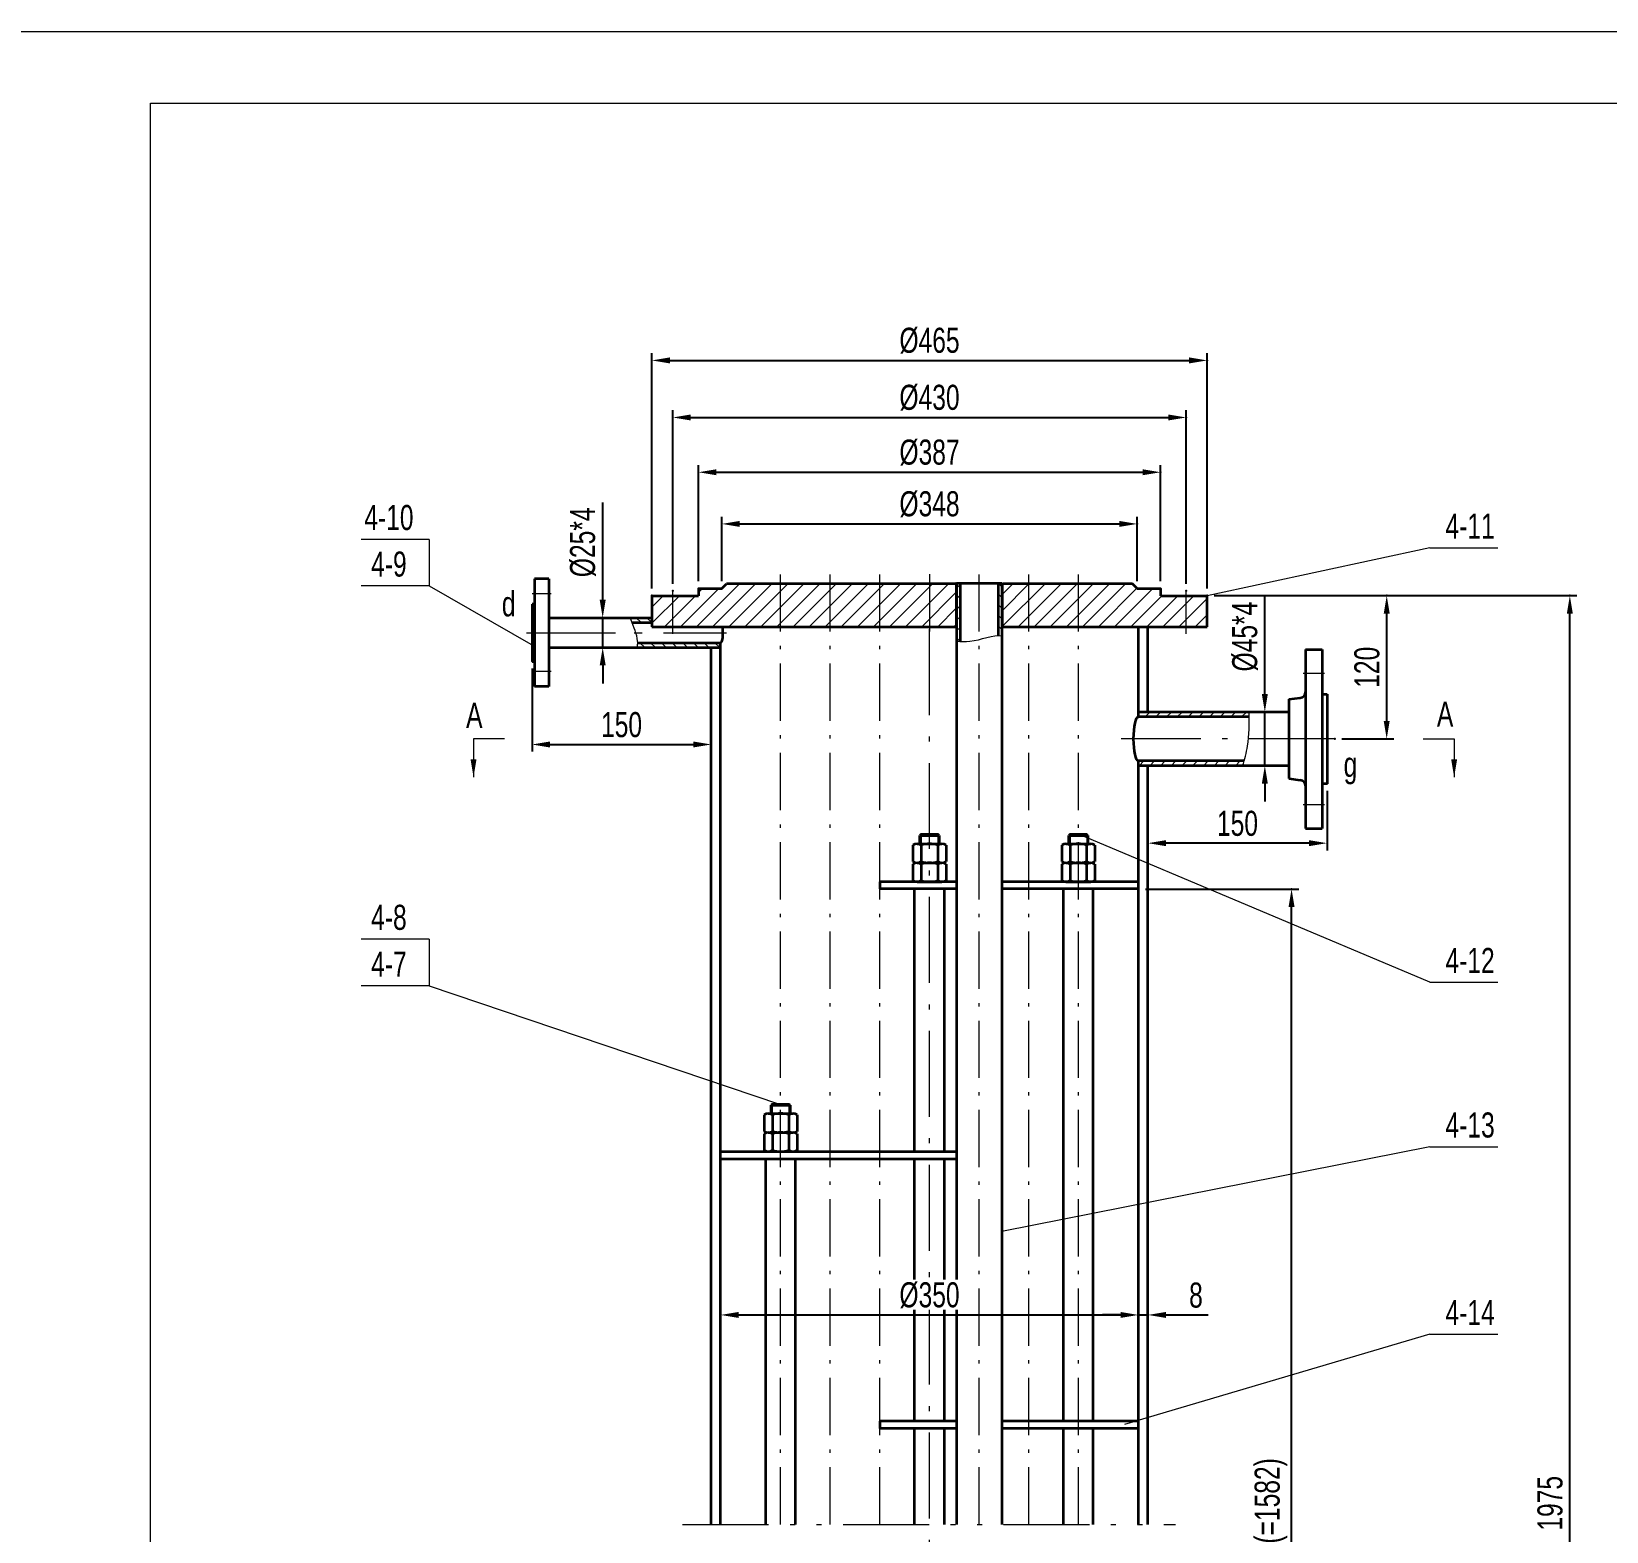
# Model space of a CAD drawing. Header units: millimetres. Extents: x -4980 to 60, y -60 to 3504.
# Drawn here: x -2410 to -1090, y 2247 to 3504 of the extents above; entities that cross this region are included whole.
import ezdxf

# ---------------------------------------------------------------- set-up
doc = ezdxf.new("R2010")
doc.units = ezdxf.units.MM
doc.linetypes.add('ACAD_ISO10W100', pattern=[18.7, 12, -3, 0.7, -3])
doc.linetypes.add('ACAD_ISO12W100', pattern=[22.4, 12, -3, 0.7, -3, 0.7, -3])
for name, color, linetype, lineweight in [('中心线', 1, 'ACAD_ISO10W100', 18), ('中粗线', 4, 'Continuous', 35), ('双点划线', 3, 'ACAD_ISO12W100', 18), ('标注', 7, 'Continuous', 18), ('粗实线', 2, 'Continuous', 50), ('细实线', 7, 'Continuous', 18)]:
    doc.layers.add(name, color=color, linetype=linetype, lineweight=lineweight)
doc.styles.add('HGCAD', font='HGCAD.SHX', dxfattribs={"width": 0.75, "bigfont": 'HZTXT.SHX'})
doc.dimstyles.new('HGCAD$0', dxfattribs={"dimtxt": 3.5, "dimasz": 2.5, "dimexe": 1, "dimexo": 1, "dimgap": 1, "dimtad": 1, "dimdec": 1, "dimdsep": 46, "dimtxsty": 'HGCAD', "dimcen": 0, "dimadec": 1, "dimazin": 0, "dimtfac": 1, "dimtmove": 0, "dimatfit": 1, "dimfxl": 0, "dimarcsym": 0})
pattern_1 = [(135, (-4980, 82), (-4.490128, -4.490128), [])]

# ---------------------------------------------------------------- blocks, each defined once
blk = doc.blocks.new('HGCAD#HGTFTK~A2Z~HGCAD图框')
at = {"layer": '细实线', "color": 7}
blk.add_lwpolyline([(10, -10), (-410, -10), (-410, 584), (10, 584)], close=True, dxfattribs=at)
at = {"layer": '细实线', "color": 2}
blk.add_lwpolyline([(0, 0), (-385, 0), (-385, 574), (0, 574)], close=True, dxfattribs=at)
blk = doc.blocks.new('*D68')
at = {"color": 0, "ltscale": 6}
for p in [(-1483.3, 3091.4), (-1831.3, 3037.3), (-1483.3, 3037.3)]:
    blk.add_point(p, dxfattribs=at)
at = {"layer": '标注', "color": 0, "lineweight": -2, "ltscale": 6}
for p, q in [((-1831.3, 3043.3), (-1831.3, 3097.4)), ((-1816.3, 3091.4), (-1498.3, 3091.4)), ((-1483.3, 3043.3), (-1483.3, 3097.4))]:
    blk.add_line(p, q, dxfattribs=at)
at = {"layer": '标注', "color": 0, "ltscale": 6}
for points in [[(-1816.3, 3093.9), (-1816.3, 3088.9), (-1831.3, 3091.4)], [(-1498.3, 3093.9), (-1498.3, 3088.9), (-1483.3, 3091.4)]]:
    blk.add_solid(points, dxfattribs=at)
at = {"layer": '标注', "color": 0, "ltscale": 6, "insert": (-1657.3, 3107.9), "char_height": 21, "attachment_point": 5, "style": 'HGCAD', "bg_fill": 3, "box_fill_scale": 1.1, "bg_fill_color": 256, "bg_fill_true_color": 13158600, "bg_fill_transparency": 247}
blk.add_mtext('%%C348', dxfattribs=at)
blk = doc.blocks.new('*D69')
at = {"color": 0, "ltscale": 6}
for p in [(-1463.8, 3134.7), (-1850.8, 3037.3), (-1463.8, 3037.3)]:
    blk.add_point(p, dxfattribs=at)
at = {"layer": '标注', "color": 0, "lineweight": -2, "ltscale": 6}
for p, q in [((-1850.8, 3043.3), (-1850.8, 3140.7)), ((-1463.8, 3043.3), (-1463.8, 3140.7)), ((-1835.8, 3134.7), (-1478.8, 3134.7))]:
    blk.add_line(p, q, dxfattribs=at)
at = {"layer": '标注', "color": 0, "ltscale": 6}
for points in [[(-1835.8, 3137.2), (-1835.8, 3132.2), (-1850.8, 3134.7)], [(-1478.8, 3137.2), (-1478.8, 3132.2), (-1463.8, 3134.7)]]:
    blk.add_solid(points, dxfattribs=at)
at = {"layer": '标注', "color": 0, "ltscale": 6, "insert": (-1657.3, 3151.2), "char_height": 21, "attachment_point": 5, "style": 'HGCAD', "bg_fill": 3, "box_fill_scale": 1.1, "bg_fill_color": 256, "bg_fill_true_color": 13158600, "bg_fill_transparency": 272}
blk.add_mtext('%%C387', dxfattribs=at)
blk = doc.blocks.new('*D70')
at = {"color": 0, "ltscale": 6}
for p in [(-1442.3, 3180.6), (-1872.3, 3035.3), (-1442.3, 3035.3)]:
    blk.add_point(p, dxfattribs=at)
at = {"layer": '标注', "color": 0, "lineweight": -2, "ltscale": 6}
for p, q in [((-1872.3, 3041.3), (-1872.3, 3186.6)), ((-1857.3, 3180.6), (-1457.3, 3180.6)), ((-1442.3, 3041.3), (-1442.3, 3186.6))]:
    blk.add_line(p, q, dxfattribs=at)
at = {"layer": '标注', "color": 0, "ltscale": 6}
for points in [[(-1857.3, 3183.1), (-1857.3, 3178.1), (-1872.3, 3180.6)], [(-1457.3, 3183.1), (-1457.3, 3178.1), (-1442.3, 3180.6)]]:
    blk.add_solid(points, dxfattribs=at)
at = {"layer": '标注', "color": 0, "ltscale": 6, "insert": (-1657.3, 3197.1), "char_height": 21, "attachment_point": 5, "style": 'HGCAD', "bg_fill": 3, "box_fill_scale": 1.1, "bg_fill_color": 256, "bg_fill_true_color": 13158600, "bg_fill_transparency": 462}
blk.add_mtext('%%C430', dxfattribs=at)
blk = doc.blocks.new('*D71')
at = {"color": 0, "ltscale": 6}
for p in [(-1424.8, 3228.4), (-1889.8, 3031.3), (-1424.8, 3031.3)]:
    blk.add_point(p, dxfattribs=at)
at = {"layer": '标注', "color": 0, "lineweight": -2, "ltscale": 6}
for p, q in [((-1889.8, 3037.3), (-1889.8, 3234.4)), ((-1424.8, 3037.3), (-1424.8, 3234.4)), ((-1874.8, 3228.4), (-1439.8, 3228.4))]:
    blk.add_line(p, q, dxfattribs=at)
at = {"layer": '标注', "color": 0, "ltscale": 6}
for points in [[(-1874.8, 3230.9), (-1874.8, 3225.9), (-1889.8, 3228.4)], [(-1439.8, 3230.9), (-1439.8, 3225.9), (-1424.8, 3228.4)]]:
    blk.add_solid(points, dxfattribs=at)
at = {"layer": '标注', "color": 0, "ltscale": 6, "insert": (-1657.3, 3244.9), "char_height": 21, "attachment_point": 5, "style": 'HGCAD', "bg_fill": 3, "box_fill_scale": 1.1, "bg_fill_color": 256, "bg_fill_true_color": 13158600, "bg_fill_transparency": 497}
blk.add_mtext('%%C465', dxfattribs=at)
blk = doc.blocks.new('*D81')
at = {"color": 0, "ltscale": 6}
for p in [(-1474.3, 2888.8), (-1324.3, 2873.8), (-1474.3, 2823.9)]:
    blk.add_point(p, dxfattribs=at)
at = {"layer": '标注', "color": 0, "lineweight": -2, "ltscale": 6}
for p, q in [((-1474.3, 2882.8), (-1474.3, 2817.9)), ((-1324.3, 2867.8), (-1324.3, 2817.9)), ((-1339.3, 2823.9), (-1459.3, 2823.9))]:
    blk.add_line(p, q, dxfattribs=at)
at = {"layer": '标注', "color": 0, "ltscale": 6}
for points in [[(-1459.3, 2826.4), (-1459.3, 2821.4), (-1474.3, 2823.9)], [(-1339.3, 2826.4), (-1339.3, 2821.4), (-1324.3, 2823.9)]]:
    blk.add_solid(points, dxfattribs=at)
at = {"layer": '标注', "color": 0, "ltscale": 6, "insert": (-1399.3, 2840.4), "char_height": 21, "attachment_point": 5, "style": 'HGCAD', "bg_fill": 3, "box_fill_scale": 1.1, "bg_fill_color": 256, "bg_fill_true_color": 13158600, "bg_fill_transparency": 37}
blk.add_mtext('150', dxfattribs=at)
blk = doc.blocks.new('*D106')
at = {"color": 0, "ltscale": 6}
for p in [(-1925.9, 3012.8), (-1931.1, 2987.8), (-1925.9, 2987.8)]:
    blk.add_point(p, dxfattribs=at)
at = {"layer": '标注', "color": 0, "lineweight": -2, "ltscale": 6}
for p, q in [((-1931.1, 3027.8), (-1931.1, 3109.3)), ((-1931.9, 3012.8), (-1937.1, 3012.8)), ((-1931.1, 2987.8), (-1931.1, 3012.8)), ((-1931.9, 2987.8), (-1937.1, 2987.8)), ((-1931.1, 2972.8), (-1931.1, 2957.8))]:
    blk.add_line(p, q, dxfattribs=at)
at = {"layer": '标注', "color": 0, "ltscale": 6}
for points in [[(-1933.6, 3027.8), (-1928.6, 3027.8), (-1931.1, 3012.8)], [(-1933.6, 2972.8), (-1928.6, 2972.8), (-1931.1, 2987.8)]]:
    blk.add_solid(points, dxfattribs=at)
at = {"layer": '标注', "color": 0, "ltscale": 6, "insert": (-1947.6, 3076), "char_height": 21, "attachment_point": 5, "rotation": 90, "style": 'HGCAD', "bg_fill": 3, "box_fill_scale": 1.1, "bg_fill_color": 256, "bg_fill_true_color": 13158600, "bg_fill_transparency": 62}
blk.add_mtext('%%C25*4', dxfattribs=at)
blk = doc.blocks.new('*D107')
at = {"color": 0, "ltscale": 6}
for p in [(-1840.3, 2987.8), (-1990.3, 2976.3), (-1840.3, 2906.6)]:
    blk.add_point(p, dxfattribs=at)
at = {"layer": '标注', "color": 0, "lineweight": -2, "ltscale": 6}
for p, q in [((-1990.3, 2970.3), (-1990.3, 2900.6)), ((-1840.3, 2981.8), (-1840.3, 2900.6)), ((-1975.3, 2906.6), (-1855.3, 2906.6))]:
    blk.add_line(p, q, dxfattribs=at)
at = {"layer": '标注', "color": 0, "ltscale": 6}
for points in [[(-1975.3, 2909.1), (-1975.3, 2904.1), (-1990.3, 2906.6)], [(-1855.3, 2909.1), (-1855.3, 2904.1), (-1840.3, 2906.6)]]:
    blk.add_solid(points, dxfattribs=at)
at = {"layer": '标注', "color": 0, "ltscale": 6, "insert": (-1915.3, 2923.1), "char_height": 21, "attachment_point": 5, "style": 'HGCAD', "bg_fill": 3, "box_fill_scale": 1.1, "bg_fill_color": 256, "bg_fill_true_color": 13158600, "bg_fill_transparency": 667}
blk.add_mtext('150', dxfattribs=at)
blk = doc.blocks.new('*D108')
at = {"color": 0, "ltscale": 6}
for p in [(-1376.4, 2933.8), (-1366.3, 2933.8), (-1366.3, 2888.8)]:
    blk.add_point(p, dxfattribs=at)
at = {"layer": '标注', "color": 0, "lineweight": -2, "ltscale": 6}
for p, q in [((-1376.4, 2948.8), (-1376.4, 3030.3)), ((-1372.3, 2933.8), (-1382.4, 2933.8)), ((-1376.4, 2888.8), (-1376.4, 2933.8)), ((-1372.3, 2888.8), (-1382.4, 2888.8)), ((-1376.4, 2873.8), (-1376.4, 2858.8))]:
    blk.add_line(p, q, dxfattribs=at)
at = {"layer": '标注', "color": 0, "ltscale": 6}
for points in [[(-1378.9, 2948.8), (-1373.9, 2948.8), (-1376.4, 2933.8)], [(-1378.9, 2873.8), (-1373.9, 2873.8), (-1376.4, 2888.8)]]:
    blk.add_solid(points, dxfattribs=at)
at = {"layer": '标注', "color": 0, "ltscale": 6, "insert": (-1392.9, 2997), "char_height": 21, "attachment_point": 5, "rotation": 90, "style": 'HGCAD', "bg_fill": 3, "box_fill_scale": 1.1, "bg_fill_color": 256, "bg_fill_true_color": 13158600, "bg_fill_transparency": 387}
blk.add_mtext('%%C45*4', dxfattribs=at)
blk = doc.blocks.new('*D109')
at = {"color": 0, "ltscale": 6}
for p in [(-1424.8, 3031.3), (-1274.3, 3031.3), (-1317.8, 2911.3)]:
    blk.add_point(p, dxfattribs=at)
at = {"layer": '标注', "color": 0, "lineweight": -2, "ltscale": 6}
for p, q in [((-1418.8, 3031.3), (-1268.3, 3031.3)), ((-1274.3, 2926.3), (-1274.3, 3016.3)), ((-1311.8, 2911.3), (-1268.3, 2911.3))]:
    blk.add_line(p, q, dxfattribs=at)
at = {"layer": '标注', "color": 0, "ltscale": 6}
for points in [[(-1276.8, 3016.3), (-1271.8, 3016.3), (-1274.3, 3031.3)], [(-1276.8, 2926.3), (-1271.8, 2926.3), (-1274.3, 2911.3)]]:
    blk.add_solid(points, dxfattribs=at)
at = {"layer": '标注', "color": 0, "ltscale": 6, "insert": (-1290.8, 2971.3), "char_height": 21, "attachment_point": 5, "rotation": 90, "style": 'HGCAD', "bg_fill": 3, "box_fill_scale": 1.1, "bg_fill_color": 256, "bg_fill_true_color": 13158600, "bg_fill_transparency": 697}
blk.add_mtext('120', dxfattribs=at)
blk = doc.blocks.new('*D110')
at = {"color": 0, "ltscale": 6}
for p in [(-1832.3, 2435.5), (-1482.3, 2435.5), (-1482.3, 2428.6)]:
    blk.add_point(p, dxfattribs=at)
at = {"layer": '标注', "color": 0, "lineweight": -2, "ltscale": 6}
for p, q in [((-1832.3, 2429.5), (-1832.3, 2422.6)), ((-1817.3, 2428.6), (-1497.3, 2428.6)), ((-1482.3, 2429.5), (-1482.3, 2422.6))]:
    blk.add_line(p, q, dxfattribs=at)
at = {"layer": '标注', "color": 0, "ltscale": 6}
for points in [[(-1817.3, 2431.1), (-1817.3, 2426.1), (-1832.3, 2428.6)], [(-1497.3, 2431.1), (-1497.3, 2426.1), (-1482.3, 2428.6)]]:
    blk.add_solid(points, dxfattribs=at)
at = {"layer": '标注', "color": 0, "ltscale": 6, "insert": (-1657.3, 2445.1), "char_height": 21, "attachment_point": 5, "style": 'HGCAD', "bg_fill": 3, "box_fill_scale": 1.1, "bg_fill_color": 256, "bg_fill_true_color": 13158600, "bg_fill_transparency": 737}
blk.add_mtext('%%C350', dxfattribs=at)
blk = doc.blocks.new('*D111')
at = {"color": 0, "ltscale": 6}
for p in [(-1482.3, 2429.5), (-1474.3, 2429.5), (-1474.3, 2428.6)]:
    blk.add_point(p, dxfattribs=at)
at = {"layer": '标注', "color": 0, "lineweight": -2, "ltscale": 6}
for p, q in [((-1497.3, 2428.6), (-1512.3, 2428.6)), ((-1482.3, 2428.6), (-1474.3, 2428.6)), ((-1459.3, 2428.6), (-1423.8, 2428.6)), ((-1482.3, 2423.5), (-1482.3, 2422.6)), ((-1474.3, 2423.5), (-1474.3, 2422.6))]:
    blk.add_line(p, q, dxfattribs=at)
at = {"layer": '标注', "color": 0, "ltscale": 6}
for points in [[(-1497.3, 2431.1), (-1497.3, 2426.1), (-1482.3, 2428.6)], [(-1459.3, 2431.1), (-1459.3, 2426.1), (-1474.3, 2428.6)]]:
    blk.add_solid(points, dxfattribs=at)
at = {"layer": '标注', "color": 0, "ltscale": 6, "insert": (-1434.1, 2445.1), "char_height": 21, "attachment_point": 5, "style": 'HGCAD', "bg_fill": 3, "box_fill_scale": 1.1, "bg_fill_color": 256, "bg_fill_true_color": 13158600, "bg_fill_transparency": 622}
blk.add_mtext('8', dxfattribs=at)
blk = doc.blocks.new('*D114')
at = {"color": 0, "ltscale": 6}
for p in [(-1482.3, 2785.5), (-1354, 2785.5), (-1634.7, 1706.3)]:
    blk.add_point(p, dxfattribs=at)
at = {"layer": '标注', "color": 0, "lineweight": -2, "ltscale": 6}
for p, q in [((-1476.3, 2785.5), (-1348, 2785.5)), ((-1354, 1721.3), (-1354, 2770.5)), ((-1628.7, 1706.3), (-1348, 1706.3))]:
    blk.add_line(p, q, dxfattribs=at)
at = {"layer": '标注', "color": 0, "ltscale": 6}
for points in [[(-1356.5, 2770.5), (-1351.5, 2770.5), (-1354, 2785.5)], [(-1356.5, 1721.3), (-1351.5, 1721.3), (-1354, 1706.3)]]:
    blk.add_solid(points, dxfattribs=at)
at = {"layer": '标注', "color": 0, "ltscale": 6, "insert": (-1371.3, 2245.9), "char_height": 21, "attachment_point": 5, "rotation": 90, "style": 'HGCAD', "bg_fill": 3, "box_fill_scale": 1.1, "bg_fill_color": 256, "bg_fill_true_color": 13158600, "bg_fill_transparency": 2753664}
blk.add_mtext('7*226(=1582)', dxfattribs=at)
blk = doc.blocks.new('*D117')
at = {"color": 0, "ltscale": 6}
for p in [(-1424.8, 3031.3), (-1120.9, 3031.3), (-1424.8, 1510.3)]:
    blk.add_point(p, dxfattribs=at)
at = {"layer": '标注', "color": 0, "lineweight": -2, "ltscale": 6}
for p, q in [((-1418.8, 3031.3), (-1114.9, 3031.3)), ((-1120.9, 1525.3), (-1120.9, 3016.3)), ((-1418.8, 1510.3), (-1114.9, 1510.3))]:
    blk.add_line(p, q, dxfattribs=at)
at = {"layer": '标注', "color": 0, "ltscale": 6}
for points in [[(-1123.4, 3016.3), (-1118.4, 3016.3), (-1120.9, 3031.3)], [(-1123.4, 1525.3), (-1118.4, 1525.3), (-1120.9, 1510.3)]]:
    blk.add_solid(points, dxfattribs=at)
at = {"layer": '标注', "color": 0, "ltscale": 6, "insert": (-1137.4, 2270.8), "char_height": 21, "attachment_point": 5, "rotation": 90, "style": 'HGCAD', "bg_fill": 3, "box_fill_scale": 1.1, "bg_fill_color": 256, "bg_fill_true_color": 13158600, "bg_fill_transparency": 1297}
blk.add_mtext('1975', dxfattribs=at)

msp = doc.modelspace()

# ---------------------------------------------------------------- hatches: boundary and pattern name
at = {"layer": '细实线', "ltscale": 6}
h = msp.add_hatch(dxfattribs=at)
h.set_pattern_fill('ANSI31', color=5, scale=3, style=0)
h.set_pattern_definition([(45, (-4980, -28), (-6.735192, 6.735192), [])])
h.paths.add_polyline_path([(-1634.94, 3040.76), (-1635.44, 3041.26), (-1827.31, 3041.26), (-1831.31, 3037.26), (-1850.81, 3037.26), (-1850.81, 3031.26), (-1889.81, 3031.26), (-1889.81, 3005.26), (-1635.52, 3005.26), (-1634.94, 3006.26)])
h.paths.add_polyline_path([(-1424.81, 3031.26), (-1463.81, 3031.26), (-1463.81, 3037.26), (-1483.31, 3037.26), (-1487.31, 3041.26), (-1596.04, 3041.26), (-1596.54, 3040.76), (-1596.54, 3006.26), (-1595.97, 3005.26), (-1424.81, 3005.26)])
h = msp.add_hatch(dxfattribs=at)
h.set_pattern_fill('ANSI31', color=5, scale=2, angle=90, style=0)
h.set_pattern_definition(pattern_1)
edge = h.paths.add_edge_path()
edge.add_line((-1889.81, 3012.76), (-1907.86, 3012.76))
edge.add_spline(control_points=[(-1907.86, 3012.76), (-1907.51, 3011.43), (-1907.05, 3010.1), (-1906.56, 3008.76)], knot_values=[39.7840727, 39.7840727, 39.7840727, 39.7840727, 43.8832097, 43.8832097, 43.8832097, 43.8832097], degree=3, periodic=0)
edge.add_line((-1906.56, 3008.76), (-1889.81, 3008.76))
edge.add_line((-1889.81, 3008.76), (-1889.81, 3012.76))
edge = h.paths.add_edge_path()
edge.add_line((-1832.31, 2991.76), (-1901.75, 2991.76))
edge.add_spline(control_points=[(-1901.75, 2991.76), (-1901.73, 2990.42), (-1901.82, 2989.09), (-1902, 2987.76)], knot_values=[18.5454277, 18.5454277, 18.5454277, 18.5454277, 22.6222509, 22.6222509, 22.6222509, 22.6222509], degree=3, periodic=0)
edge.add_line((-1902, 2987.76), (-1832.31, 2987.76))
edge.add_line((-1832.31, 2987.76), (-1832.31, 2991.76))
h = msp.add_hatch(dxfattribs=at)
h.set_pattern_fill('ANSI31', color=5, scale=2, style=0)
h.set_pattern_definition([(45, (-4980, 82), (-4.490128, 4.490128), [])])
edge = h.paths.add_edge_path()
edge.add_spline(control_points=[(-1389.43, 2929.76), (-1389.43, 2931.09), (-1389.43, 2932.42), (-1389.43, 2933.76)], knot_values=[78.3436884, 78.3436884, 78.3436884, 78.3436884, 82.2647768, 82.2647768, 82.2647768, 82.2647768], degree=3, periodic=0)
edge.add_line((-1389.43, 2933.76), (-1482.31, 2933.76))
edge.add_line((-1482.31, 2933.76), (-1482.31, 2929.76))
edge.add_line((-1482.31, 2929.76), (-1389.43, 2929.76))
edge = h.paths.add_edge_path()
edge.add_spline(control_points=[(-1394.87, 2888.76), (-1394.45, 2890.08), (-1394.06, 2891.42), (-1393.68, 2892.76)], knot_values=[36.950585, 36.950585, 36.950585, 36.950585, 41.1399814, 41.1399814, 41.1399814, 41.1399814], degree=3, periodic=0)
edge.add_line((-1393.68, 2892.76), (-1482.31, 2892.76))
edge.add_line((-1482.31, 2892.76), (-1482.31, 2888.76))
edge.add_line((-1482.31, 2888.76), (-1394.87, 2888.76))

# ---------------------------------------------------------------- linework, layer by layer
at = {"layer": '中心线', "ltscale": 4}
for p, q in [((-1782.02, 2253.16), (-1782.02, 3049.26)), ((-1740.45, 2253.16), (-1740.45, 3049.26)), ((-1698.88, 2253.16), (-1698.88, 3049.26)), ((-1657.31, 3049.26), (-1657.31, 2998.26)), ((-1615.74, 2253.16), (-1615.74, 3049.26)), ((-1574.17, 2253.16), (-1574.17, 3049.26)), ((-1532.61, 2253.16), (-1532.61, 3049.26))]:
    msp.add_line(p, q, dxfattribs=at)
at = {"layer": '中心线', "linetype": 'ACAD_ISO10W100', "ltscale": 6}
for p, q in [((-1974.31, 3032.76), (-1990.31, 3032.76)), ((-1974.31, 2967.76), (-1990.31, 2967.76))]:
    msp.add_line(p, q, dxfattribs=at)
at = {"layer": '中心线', "color": 1, "linetype": 'ACAD_ISO10W100', "ltscale": 6}
for p, q in [((-1994.82, 3000.26), (-1894.82, 3000.26)), ((-1344.31, 2966.26), (-1326.31, 2966.26)), ((-1344.31, 2856.26), (-1326.31, 2856.26))]:
    msp.add_line(p, q, dxfattribs=at)
at = {"layer": '中心线', "ltscale": 6}
for p, q in [((-1992.31, 3000.26), (-1827.31, 3000.26)), ((-1992.31, 3000.26), (-1827.31, 3000.26)), ((-1657.31, 1472.65), (-1657.31, 3005.92)), ((-1317.81, 2911.26), (-1496.81, 2911.26))]:
    msp.add_line(p, q, dxfattribs=at)
at = {"layer": '中粗线', "ltscale": 6}
for p, q in [((-1976.31, 3045.26), (-1988.31, 3045.26)), ((-1988.31, 3045.26), (-1988.31, 2955.26)), ((-1976.31, 3045.26), (-1976.31, 2955.26)), ((-1988.31, 3024.26), (-1990.31, 3024.26)), ((-1990.31, 3024.26), (-1990.31, 2976.26)), ((-1976.31, 3012.76), (-1889.81, 3012.76)), ((-1906.56, 3008.76), (-1889.81, 3008.76)), ((-1634.94, 3006.26), (-1635.52, 3005.26)), ((-1634.94, 3006.26), (-1634.74, 3006.26)), ((-1596.54, 3006.26), (-1596.74, 3006.26)), ((-1596.54, 3006.26), (-1595.97, 3005.26)), ((-1482.31, 2929.76), (-1482.31, 3005.26)), ((-1474.31, 2933.76), (-1474.31, 3005.26)), ((-1976.31, 2987.76), (-1832.31, 2987.76)), ((-1901.75, 2991.76), (-1832.31, 2991.76)), ((-1840.31, 2253.16), (-1840.31, 2987.76)), ((-1832.31, 2253.16), (-1832.31, 2991.76)), ((-1342.31, 2986.26), (-1328.31, 2986.26)), ((-1342.31, 2986.26), (-1342.31, 2836.26)), ((-1328.31, 2986.26), (-1328.31, 2836.26)), ((-1990.31, 2976.26), (-1988.31, 2976.26)), ((-1976.31, 2955.26), (-1988.31, 2955.26)), ((-1356.31, 2944.54), (-1346.7, 2945.72)), ((-1356.31, 2944.54), (-1356.31, 2877.98)), ((-1328.31, 2948.76), (-1324.31, 2948.76)), ((-1324.31, 2948.76), (-1324.31, 2873.76)), ((-1356.31, 2933.76), (-1482.31, 2933.76)), ((-1389.43, 2929.76), (-1482.31, 2929.76)), ((-1393.68, 2892.76), (-1482.31, 2892.76)), ((-1482.31, 2253.16), (-1482.31, 2892.76)), ((-1356.31, 2888.76), (-1482.31, 2888.76)), ((-1474.31, 2253.16), (-1474.31, 2888.76)), ((-1356.31, 2877.98), (-1346.7, 2876.8)), ((-1324.31, 2873.76), (-1328.31, 2873.76)), ((-1664.31, 2831.33), (-1665.31, 2830.33)), ((-1665.31, 2823.33), (-1665.31, 2830.33)), ((-1665.31, 2830.33), (-1649.31, 2830.33)), ((-1664.31, 2831.33), (-1650.31, 2831.33)), ((-1649.31, 2830.33), (-1650.31, 2831.33)), ((-1649.31, 2830.33), (-1649.31, 2823.33)), ((-1539.61, 2831.33), (-1540.61, 2830.33)), ((-1540.61, 2823.33), (-1540.61, 2830.33)), ((-1540.61, 2830.33), (-1524.61, 2830.33)), ((-1539.61, 2831.33), (-1525.61, 2831.33)), ((-1524.61, 2830.33), (-1525.61, 2831.33)), ((-1524.61, 2830.33), (-1524.61, 2823.33)), ((-1342.31, 2836.26), (-1328.31, 2836.26)), ((-1698.88, 2791.53), (-1698.88, 2785.53)), ((-1634.74, 2791.53), (-1698.88, 2791.53)), ((-1634.74, 2785.53), (-1698.88, 2785.53)), ((-1669.81, 2565.53), (-1669.81, 2785.53)), ((-1644.81, 2565.53), (-1644.81, 2785.53)), ((-1482.31, 2791.53), (-1596.74, 2791.53)), ((-1482.31, 2785.53), (-1596.74, 2785.53)), ((-1545.11, 2339.53), (-1545.11, 2785.53)), ((-1520.11, 2339.53), (-1520.11, 2785.53)), ((-1789.02, 2605.33), (-1790.02, 2604.33)), ((-1790.02, 2597.33), (-1790.02, 2604.33)), ((-1790.02, 2604.33), (-1774.02, 2604.33)), ((-1789.02, 2605.33), (-1775.02, 2605.33)), ((-1774.02, 2604.33), (-1775.02, 2605.33)), ((-1774.02, 2604.33), (-1774.02, 2597.33)), ((-1832.31, 2565.53), (-1634.74, 2565.53)), ((-1832.31, 2559.53), (-1634.74, 2559.53)), ((-1794.52, 2253.16), (-1794.52, 2559.53)), ((-1769.52, 2253.16), (-1769.52, 2559.53)), ((-1669.81, 2339.53), (-1669.81, 2559.53)), ((-1644.81, 2339.53), (-1644.81, 2559.53)), ((-1634.74, 2339.53), (-1698.88, 2339.53)), ((-1698.88, 2339.53), (-1698.88, 2333.53)), ((-1482.31, 2339.53), (-1596.74, 2339.53)), ((-1634.74, 2333.53), (-1698.88, 2333.53)), ((-1669.81, 2253.16), (-1669.81, 2333.53)), ((-1644.81, 2253.16), (-1644.81, 2333.53)), ((-1482.31, 2333.53), (-1596.74, 2333.53)), ((-1545.11, 2253.16), (-1545.11, 2333.53)), ((-1520.11, 2253.16), (-1520.11, 2333.53))]:
    msp.add_line(p, q, dxfattribs=at)
at = {"layer": '中粗线', "ltscale": 4}
for p, q in [((-1850.81, 3037.26), (-1831.31, 3037.26)), ((-1850.81, 3037.26), (-1850.81, 3031.26)), ((-1831.31, 3037.26), (-1827.31, 3041.26)), ((-1635.44, 3041.26), (-1827.31, 3041.26)), ((-1487.31, 3041.26), (-1596.04, 3041.26)), ((-1483.31, 3037.26), (-1487.31, 3041.26)), ((-1483.31, 3037.26), (-1463.81, 3037.26)), ((-1463.81, 3037.26), (-1463.81, 3031.26)), ((-1889.81, 3031.26), (-1889.81, 3005.26)), ((-1889.81, 3031.26), (-1850.81, 3031.26)), ((-1463.81, 3031.26), (-1424.81, 3031.26)), ((-1424.81, 3005.26), (-1424.81, 3031.26)), ((-1889.81, 3005.26), (-1634.74, 3005.26)), ((-1852.31, 3005.26), (-1852.31, 3005.26)), ((-1596.74, 3005.26), (-1424.81, 3005.26))]:
    msp.add_line(p, q, dxfattribs=at)
at = {"layer": '中粗线', "linetype": 'Continuous', "ltscale": 6}
for p, q in [((-1671.17, 2822.3), (-1671.17, 2808.45)), ((-1667.71, 2823.33), (-1646.92, 2823.33)), ((-1664.24, 2822.3), (-1664.24, 2808.45)), ((-1650.38, 2822.3), (-1650.38, 2808.45)), ((-1643.46, 2822.3), (-1643.46, 2808.45)), ((-1546.46, 2822.3), (-1546.46, 2808.45)), ((-1543, 2823.33), (-1522.21, 2823.33)), ((-1539.53, 2822.3), (-1539.53, 2808.45)), ((-1525.68, 2822.3), (-1525.68, 2808.45)), ((-1518.75, 2822.3), (-1518.75, 2808.45)), ((-1671.17, 2806.4), (-1671.17, 2792.55)), ((-1667.71, 2807.43), (-1646.92, 2807.43)), ((-1667.71, 2807.43), (-1646.92, 2807.43)), ((-1664.24, 2806.4), (-1664.24, 2792.55)), ((-1650.38, 2806.4), (-1650.38, 2792.55)), ((-1643.46, 2806.4), (-1643.46, 2792.55)), ((-1546.46, 2806.4), (-1546.46, 2792.55)), ((-1543, 2807.43), (-1522.21, 2807.43)), ((-1543, 2807.43), (-1522.21, 2807.43)), ((-1539.53, 2806.4), (-1539.53, 2792.55)), ((-1525.68, 2806.4), (-1525.68, 2792.55)), ((-1518.75, 2806.4), (-1518.75, 2792.55)), ((-1667.71, 2791.53), (-1646.92, 2791.53)), ((-1543, 2791.53), (-1522.21, 2791.53)), ((-1795.88, 2596.3), (-1795.88, 2582.45)), ((-1792.41, 2597.33), (-1771.63, 2597.33)), ((-1788.95, 2596.3), (-1788.95, 2582.45)), ((-1775.09, 2596.3), (-1775.09, 2582.45)), ((-1768.16, 2596.3), (-1768.16, 2582.45)), ((-1795.88, 2580.4), (-1795.88, 2566.55)), ((-1792.41, 2581.43), (-1771.63, 2581.43)), ((-1792.41, 2581.43), (-1771.63, 2581.43)), ((-1788.95, 2580.4), (-1788.95, 2566.55)), ((-1775.09, 2580.4), (-1775.09, 2566.55)), ((-1768.16, 2580.4), (-1768.16, 2566.55)), ((-1792.41, 2565.53), (-1771.63, 2565.53))]:
    msp.add_line(p, q, dxfattribs=at)
at = {"layer": '中粗线', "ltscale": 6}
for centre, start, end in [((-1347.31, 2950.68), 277.00002, 0), ((-1347.31, 2871.83), 0, 82.99998)]:
    msp.add_arc(centre, 5, start, end, dxfattribs=at)
at = {"layer": '中粗线', "linetype": 'Continuous', "ltscale": 6}
for centre, radius, start, end in [((-1667.71, 2816.97), 6.36, 56.99997, 123.00003), ((-1657.31, 2799.43), 23.9, 73.15069, 106.84931), ((-1646.92, 2816.97), 6.36, 56.99997, 123.00003), ((-1543, 2816.97), 6.36, 56.99997, 123.00003), ((-1532.61, 2799.43), 23.9, 73.15069, 106.84931), ((-1522.21, 2816.97), 6.36, 56.99997, 123.00003), ((-1667.71, 2813.79), 6.36, 236.99997, 303.00003), ((-1667.71, 2801.07), 6.36, 56.99997, 123.00003), ((-1657.31, 2831.33), 23.9, 253.15069, 286.84931), ((-1657.31, 2783.53), 23.9, 73.15069, 106.84931), ((-1646.92, 2813.79), 6.36, 236.99997, 303.00003), ((-1646.92, 2801.07), 6.36, 56.99997, 123.00003), ((-1543, 2813.79), 6.36, 236.99997, 303.00003), ((-1543, 2801.07), 6.36, 56.99997, 123.00003), ((-1532.61, 2831.33), 23.9, 253.15069, 286.84931), ((-1532.61, 2783.53), 23.9, 73.15069, 106.84931), ((-1522.21, 2813.79), 6.36, 236.99997, 303.00003), ((-1522.21, 2801.07), 6.36, 56.99997, 123.00003), ((-1667.71, 2797.89), 6.36, 236.99997, 303.00003), ((-1657.31, 2815.43), 23.9, 253.15069, 286.84931), ((-1646.92, 2797.89), 6.36, 236.99997, 303.00003), ((-1543, 2797.89), 6.36, 236.99997, 303.00003), ((-1532.61, 2815.43), 23.9, 253.15069, 286.84931), ((-1522.21, 2797.89), 6.36, 236.99997, 303.00003), ((-1792.41, 2590.97), 6.36, 56.99997, 123.00003), ((-1782.02, 2573.43), 23.9, 73.15069, 106.84931), ((-1771.63, 2590.97), 6.36, 56.99997, 123.00003), ((-1792.41, 2587.79), 6.36, 236.99997, 303.00003), ((-1792.41, 2575.07), 6.36, 56.99997, 123.00003), ((-1782.02, 2605.33), 23.9, 253.15069, 286.84931), ((-1782.02, 2557.53), 23.9, 73.15069, 106.84931), ((-1771.63, 2587.79), 6.36, 236.99997, 303.00003), ((-1771.63, 2575.07), 6.36, 56.99997, 123.00003), ((-1792.41, 2571.89), 6.36, 236.99997, 303.00003), ((-1782.02, 2589.43), 23.9, 253.15069, 286.84931), ((-1771.63, 2571.89), 6.36, 236.99997, 303.00003)]:
    msp.add_arc(centre, radius, start, end, dxfattribs=at)
at = {"layer": '中粗线', "ltscale": 6}
msp.add_ellipse((-1832.31, 3000.26), major_axis=(0, 8.5), ratio=0.2352941, start_param=3.1415927, end_param=5.3412639, dxfattribs=at)
at = {"layer": '中粗线', "ltscale": 6, "extrusion": (0, 0, -1)}
msp.add_ellipse((-1482.31, 2911.26), major_axis=(0, 18.5), ratio=0.2162162, start_param=3.1415927, end_param=6.2831853, dxfattribs=at)
at = {"layer": '双点划线', "ltscale": 6}
msp.add_line((-1864.12, 2253.16), (-1451.12, 2253.16), dxfattribs=at)
at = {"layer": '标注', "color": 2, "ltscale": 6}
for p, q in [((-2076.49, 3078.48), (-2133.49, 3078.48)), ((-1238.13, 3071.48), (-1181.13, 3071.48)), ((-2076.49, 3039.48), (-2133.49, 3039.48)), ((-2076.49, 2743.48), (-2133.49, 2743.48)), ((-2076.49, 2704.48), (-2133.49, 2704.48)), ((-2076.49, 2704.48), (-1783.02, 2605.33))]:
    msp.add_line(p, q, dxfattribs=at)
at = {"layer": '标注', "color": 3, "ltscale": 6}
for p, q in [((-2013.3, 2911.26), (-2039.3, 2911.26)), ((-2039.3, 2911.26), (-2039.3, 2879.26)), ((-1243.81, 2911.26), (-1217.81, 2911.26)), ((-1217.81, 2911.26), (-1217.81, 2879.26))]:
    msp.add_line(p, q, dxfattribs=at)
for points in [[(-2036.8, 2894.26), (-2041.8, 2894.26), (-2039.3, 2879.26)], [(-1220.31, 2894.26), (-1215.31, 2894.26), (-1217.81, 2879.26)]]:
    msp.add_solid(points, dxfattribs=at)
at = {"layer": '细实线', "color": 6, "ltscale": 6}
for p, q in [((-1664.31, 2831.33), (-1664.31, 2823.33)), ((-1650.31, 2831.33), (-1650.31, 2823.33)), ((-1539.61, 2831.33), (-1539.61, 2823.33)), ((-1525.61, 2831.33), (-1525.61, 2823.33)), ((-1789.02, 2605.33), (-1789.02, 2597.33)), ((-1775.02, 2605.33), (-1775.02, 2597.33))]:
    msp.add_line(p, q, dxfattribs=at)
at = {"layer": '细实线', "ltscale": 6}
for points, knots in [([(-1902, 2987.76), (-1901.66, 2990.33), (-1901.61, 2998.64), (-1906.35, 3007.13), (-1907.86, 3012.76)], [18.5454277, 18.5454277, 18.5454277, 18.5454277, 26.4496758, 43.8832097, 43.8832097, 43.8832097, 43.8832097]), ([(-1634.74, 2993.17), (-1631.18, 2992.7), (-1618.79, 2992.21), (-1603.57, 2998.85), (-1596.74, 2997.66)], [11.2330066, 11.2330066, 11.2330066, 11.2330066, 22.1089801, 47.6848242, 47.6848242, 47.6848242, 47.6848242]), ([(-1394.87, 2888.76), (-1393.17, 2894.17), (-1389.56, 2908.75), (-1389.4, 2924.15), (-1389.43, 2933.76)], [36.950585, 36.950585, 36.950585, 36.950585, 54.0213868, 82.2647768, 82.2647768, 82.2647768, 82.2647768])]:
    msp.add_open_spline(points, degree=3, knots=knots, dxfattribs=at)

# ---------------------------------------------------------------- block references
at = {"layer": '粗实线', "ltscale": 6, "xscale": 6, "yscale": 6, "zscale": 6}
msp.add_blockref('HGCAD#HGTFTK~A2Z~HGCAD图框', (0, 0), dxfattribs=at)

# ---------------------------------------------------------------- next in the draw order: texts
at = {"layer": '标注', "color": 2, "ltscale": 6, "char_height": 21, "width": 51.1218, "attachment_point": 5, "style": 'HGCAD', "bg_fill": 3, "box_fill_scale": 1.1, "bg_fill_color": 256, "bg_fill_true_color": 13158600, "bg_fill_transparency": 367}
for s, insert in [('4-10', (-2110.18, 3096.63)), ('4-8', (-2110.18, 2761.63)), ('4-7', (-2110.18, 2722.63))]:
    msp.add_mtext(s, dxfattribs=dict(at, insert=insert))
at = {"layer": '标注', "color": 6, "ltscale": 6, "insert": (-2009.84, 3024.29), "char_height": 21, "width": 24.0571, "attachment_point": 5, "style": 'HGCAD', "bg_fill": 3, "box_fill_scale": 1.1, "bg_fill_color": 256, "bg_fill_true_color": 13158600, "bg_fill_transparency": 367}
msp.add_mtext('d', dxfattribs=at)
at = {"layer": '标注', "color": 3, "ltscale": 6, "char_height": 21, "width": 15.7272, "attachment_point": 5, "style": 'HGCAD', "bg_fill": 3, "box_fill_scale": 1.1, "bg_fill_color": 256, "bg_fill_true_color": 13158600, "bg_fill_transparency": 427}
for insert in [(-2038.65, 2931.02), (-1225.37, 2932.04)]:
    msp.add_mtext('A', dxfattribs=dict(at, insert=insert))

# ---------------------------------------------------------------- next in the draw order: dimensions: what is measured, and where the dimension line sits
at = {"layer": '标注', "color": 3, "ltscale": 6}
dim = msp.add_linear_dim(base=(-1931.08, 2987.76), p1=(-1925.86, 3012.76), p2=(-1925.86, 2987.76), angle=90, text='%%C<>*4', dimstyle='HGCAD$0', override={"dimscale": 6, "dimtdec": 1}, dxfattribs=at)
dim.commit()
dim.dimension.update_dxf_attribs({"geometry": '*D106', "text_midpoint": (-1931.08, 3076.02), "dimtype": 160})
dim = msp.add_linear_dim(base=(-1483.31, 3091.36), p1=(-1831.31, 3037.26), p2=(-1483.31, 3037.26), text='%%C<>', dimstyle='HGCAD$0', override={"dimscale": 6, "dimtdec": 1}, dxfattribs=at)
dim.commit()
dim.dimension.update_dxf_attribs({"geometry": '*D68', "text_midpoint": (-1657.31, 3091.36), "dimtype": 160})
dim = msp.add_linear_dim(base=(-1474.31, 2823.89), p1=(-1324.31, 2873.76), p2=(-1474.31, 2888.76), dimstyle='HGCAD$0', override={"dimscale": 6, "dimtdec": 1}, dxfattribs=at)
dim.commit()
dim.dimension.update_dxf_attribs({"geometry": '*D81', "text_midpoint": (-1399.31, 2840.39)})

# ---------------------------------------------------------------- next in the draw order: linework, layer by layer
at = {"layer": '标注', "color": 2, "ltscale": 6}
msp.add_line((-2076.49, 2743.48), (-2076.49, 2704.48), dxfattribs=at)

# ---------------------------------------------------------------- next in the draw order: texts
at = {"layer": '标注', "color": 6, "ltscale": 6, "insert": (-1304.68, 2886.72), "char_height": 21, "width": 24.0571, "attachment_point": 5, "style": 'HGCAD', "bg_fill": 3, "box_fill_scale": 1.1, "bg_fill_color": 256, "bg_fill_true_color": 13158600, "bg_fill_transparency": 367}
msp.add_mtext('g', dxfattribs=at)

# ---------------------------------------------------------------- next in the draw order: dimensions: what is measured, and where the dimension line sits
at = {"layer": '标注', "color": 3, "ltscale": 6}
dim = msp.add_linear_dim(base=(-1463.81, 3134.75), p1=(-1850.81, 3037.26), p2=(-1463.81, 3037.26), text='%%C<>', dimstyle='HGCAD$0', override={"dimscale": 6, "dimtdec": 1}, dxfattribs=at)
dim.commit()
dim.dimension.update_dxf_attribs({"geometry": '*D69', "text_midpoint": (-1657.31, 3134.75), "dimtype": 160})
dim = msp.add_linear_dim(base=(-1376.41, 2933.76), p1=(-1366.31, 2888.76), p2=(-1366.31, 2933.76), angle=90, text='%%C<>*4', dimstyle='HGCAD$0', override={"dimscale": 6, "dimtdec": 1}, dxfattribs=at)
dim.commit()
dim.dimension.update_dxf_attribs({"geometry": '*D108', "text_midpoint": (-1376.41, 2997.02), "dimtype": 160})
dim = msp.add_linear_dim(base=(-1840.31, 2906.58), p1=(-1990.31, 2976.26), p2=(-1840.31, 2987.76), dimstyle='HGCAD$0', override={"dimscale": 6, "dimtdec": 1}, dxfattribs=at)
dim.commit()
dim.dimension.update_dxf_attribs({"geometry": '*D107', "text_midpoint": (-1915.31, 2923.08)})

# ---------------------------------------------------------------- next in the draw order: linework, layer by layer
at = {"layer": '标注', "color": 2, "ltscale": 6}
msp.add_line((-2076.49, 3039.48), (-1989.28, 2989.61), dxfattribs=at)

# ---------------------------------------------------------------- next in the draw order: dimensions: what is measured, and where the dimension line sits
at = {"layer": '标注', "color": 3, "ltscale": 6}
dim = msp.add_linear_dim(base=(-1442.31, 3180.65), p1=(-1872.31, 3035.26), p2=(-1442.31, 3035.26), text='%%C<>', dimstyle='HGCAD$0', override={"dimscale": 6, "dimtdec": 1}, dxfattribs=at)
dim.commit()
dim.dimension.update_dxf_attribs({"geometry": '*D70', "text_midpoint": (-1657.31, 3180.65), "dimtype": 160})

# ---------------------------------------------------------------- next in the draw order: texts
at = {"layer": '标注', "color": 2, "ltscale": 6, "insert": (-2110.18, 3057.63), "char_height": 21, "width": 51.1218, "attachment_point": 5, "style": 'HGCAD', "bg_fill": 3, "box_fill_scale": 1.1, "bg_fill_color": 256, "bg_fill_true_color": 13158600, "bg_fill_transparency": 367}
msp.add_mtext('4-9', dxfattribs=at)

# ---------------------------------------------------------------- next in the draw order: dimensions: what is measured, and where the dimension line sits
at = {"layer": '标注', "color": 3, "ltscale": 6}
dim = msp.add_linear_dim(base=(-1424.81, 3228.37), p1=(-1889.81, 3031.26), p2=(-1424.81, 3031.26), text='%%C<>', dimstyle='HGCAD$0', override={"dimscale": 6, "dimtdec": 1}, dxfattribs=at)
dim.commit()
dim.dimension.update_dxf_attribs({"geometry": '*D71', "text_midpoint": (-1657.31, 3228.37), "dimtype": 160})

# ---------------------------------------------------------------- next in the draw order: hatches: boundary and pattern name
at = {"layer": '细实线', "ltscale": 6}
h = msp.add_hatch(dxfattribs=at)
h.set_pattern_fill('ANSI31', color=5, scale=2, angle=90, style=0)
h.set_pattern_definition(pattern_1)
edge = h.paths.add_edge_path()
edge.add_line((-1631.74, 3041.76), (-1634.74, 3041.76))
edge.add_line((-1634.74, 3041.76), (-1634.74, 2993.17))
edge.add_spline(control_points=[(-1634.74, 2993.17), (-1633.75, 2993.04), (-1632.76, 2992.94), (-1631.74, 2992.86)], knot_values=[11.2330066, 11.2330066, 11.2330066, 11.2330066, 14.2487496, 14.2487496, 14.2487496, 14.2487496], degree=3, periodic=0)
edge.add_line((-1631.74, 2992.86), (-1631.74, 3041.76))
edge = h.paths.add_edge_path()
edge.add_line((-1596.74, 3041.76), (-1599.74, 3041.76))
edge.add_line((-1599.74, 3041.76), (-1599.74, 2997.85))
edge.add_spline(control_points=[(-1599.74, 2997.85), (-1598.68, 2997.88), (-1597.68, 2997.82), (-1596.74, 2997.66)], knot_values=[44.1900761, 44.1900761, 44.1900761, 44.1900761, 47.6848242, 47.6848242, 47.6848242, 47.6848242], degree=3, periodic=0)
edge.add_line((-1596.74, 2997.66), (-1596.74, 3041.76))

# ---------------------------------------------------------------- next in the draw order: linework, layer by layer
at = {"layer": '中心线', "ltscale": 4}
for p, q in [((-1872.31, 2999.26), (-1872.31, 3035.26)), ((-1442.31, 2999.26), (-1442.31, 3035.26))]:
    msp.add_line(p, q, dxfattribs=at)
at = {"layer": '中粗线', "ltscale": 6}
for p, q in [((-1634.74, 3041.76), (-1635.44, 3041.26)), ((-1634.94, 3040.76), (-1635.44, 3041.26)), ((-1634.94, 3040.76), (-1634.94, 3006.26)), ((-1634.94, 3040.76), (-1634.74, 3040.76)), ((-1634.74, 3041.76), (-1634.74, 2253.16)), ((-1634.74, 3041.76), (-1596.74, 3041.76)), ((-1631.74, 3041.76), (-1631.74, 2992.86)), ((-1599.74, 3041.76), (-1599.74, 2997.85)), ((-1596.74, 3041.76), (-1596.74, 2253.16)), ((-1596.74, 3041.76), (-1596.04, 3041.26)), ((-1596.54, 3040.76), (-1596.74, 3040.76)), ((-1596.54, 3040.76), (-1596.04, 3041.26)), ((-1596.54, 3040.76), (-1596.54, 3006.26))]:
    msp.add_line(p, q, dxfattribs=at)
at = {"layer": '中粗线', "ltscale": 4}
msp.add_line((-1463.81, 3031.26), (-1424.81, 3031.26), dxfattribs=at)
at = {"layer": '标注', "color": 2, "ltscale": 6}
msp.add_line((-2076.49, 3078.48), (-2076.49, 3039.48), dxfattribs=at)

# ---------------------------------------------------------------- next in the draw order: dimensions: what is measured, and where the dimension line sits
at = {"layer": '标注', "color": 3, "ltscale": 6}
dim = msp.add_linear_dim(base=(-1274.28, 3031.26), p1=(-1317.81, 2911.26), p2=(-1424.81, 3031.26), angle=90, dimstyle='HGCAD$0', override={"dimscale": 6, "dimtdec": 1}, dxfattribs=at)
dim.commit()
dim.dimension.update_dxf_attribs({"geometry": '*D109', "text_midpoint": (-1290.78, 2971.26)})
dim = msp.add_linear_dim(base=(-1482.31, 2428.65), p1=(-1832.31, 2435.53), p2=(-1482.31, 2435.53), text='%%C<>', dimstyle='HGCAD$0', override={"dimscale": 6, "dimtdec": 1}, dxfattribs=at)
dim.commit()
dim.dimension.update_dxf_attribs({"geometry": '*D110', "text_midpoint": (-1657.31, 2445.15)})

# ---------------------------------------------------------------- next in the draw order: dimensions: what is measured, and where the dimension line sits
dim = msp.add_linear_dim(base=(-1474.31, 2428.65), p1=(-1482.31, 2429.53), p2=(-1474.31, 2429.53), dimstyle='HGCAD$0', override={"dimscale": 6, "dimtdec": 1}, dxfattribs=at)
dim.commit()
dim.dimension.update_dxf_attribs({"geometry": '*D111', "text_midpoint": (-1434.07, 2445.15)})

# ---------------------------------------------------------------- next in the draw order: dimensions: what is measured, and where the dimension line sits
dim = msp.add_linear_dim(base=(-1354.03, 2785.53), p1=(-1634.74, 1706.26), p2=(-1482.31, 2785.53), angle=90, text='7*226(=1582)', dimstyle='HGCAD$0', override={"dimscale": 6, "dimtdec": 1}, dxfattribs=at)
dim.commit()
dim.dimension.update_dxf_attribs({"geometry": '*D114', "text_midpoint": (-1371.34, 2245.89)})

# ---------------------------------------------------------------- next in the draw order: dimensions: what is measured, and where the dimension line sits
dim = msp.add_linear_dim(base=(-1120.87, 3031.26), p1=(-1424.81, 1510.26), p2=(-1424.81, 3031.26), angle=90, text='1975', dimstyle='HGCAD$0', override={"dimscale": 6, "dimtdec": 1}, dxfattribs=at)
dim.commit()
dim.dimension.update_dxf_attribs({"geometry": '*D117', "text_midpoint": (-1137.37, 2270.76)})

# ---------------------------------------------------------------- next in the draw order: linework, layer by layer
at = {"layer": '标注', "color": 2, "ltscale": 6}
for p, q in [((-1238.13, 3071.48), (-1424.81, 3031.26)), ((-1238.13, 2707.48), (-1532.61, 2831.33)), ((-1238.13, 2707.48), (-1181.13, 2707.48)), ((-1238.13, 2569.48), (-1596.74, 2498.65)), ((-1238.13, 2569.48), (-1181.13, 2569.48)), ((-1238.13, 2412.48), (-1493.92, 2336.75)), ((-1238.13, 2412.48), (-1181.13, 2412.48))]:
    msp.add_line(p, q, dxfattribs=at)

# ---------------------------------------------------------------- next in the draw order: texts
at = {"layer": '标注', "color": 2, "ltscale": 6, "char_height": 21, "width": 51.1218, "attachment_point": 5, "style": 'HGCAD', "bg_fill": 3, "box_fill_scale": 1.1, "bg_fill_color": 256, "bg_fill_true_color": 13158600, "bg_fill_transparency": 367}
for s, insert in [('4-11', (-1204.44, 3089.63)), ('4-12', (-1204.44, 2725.63)), ('4-13', (-1204.44, 2587.63)), ('4-14', (-1204.44, 2430.63))]:
    msp.add_mtext(s, dxfattribs=dict(at, insert=insert))

doc.saveas('drawing.dxf')
